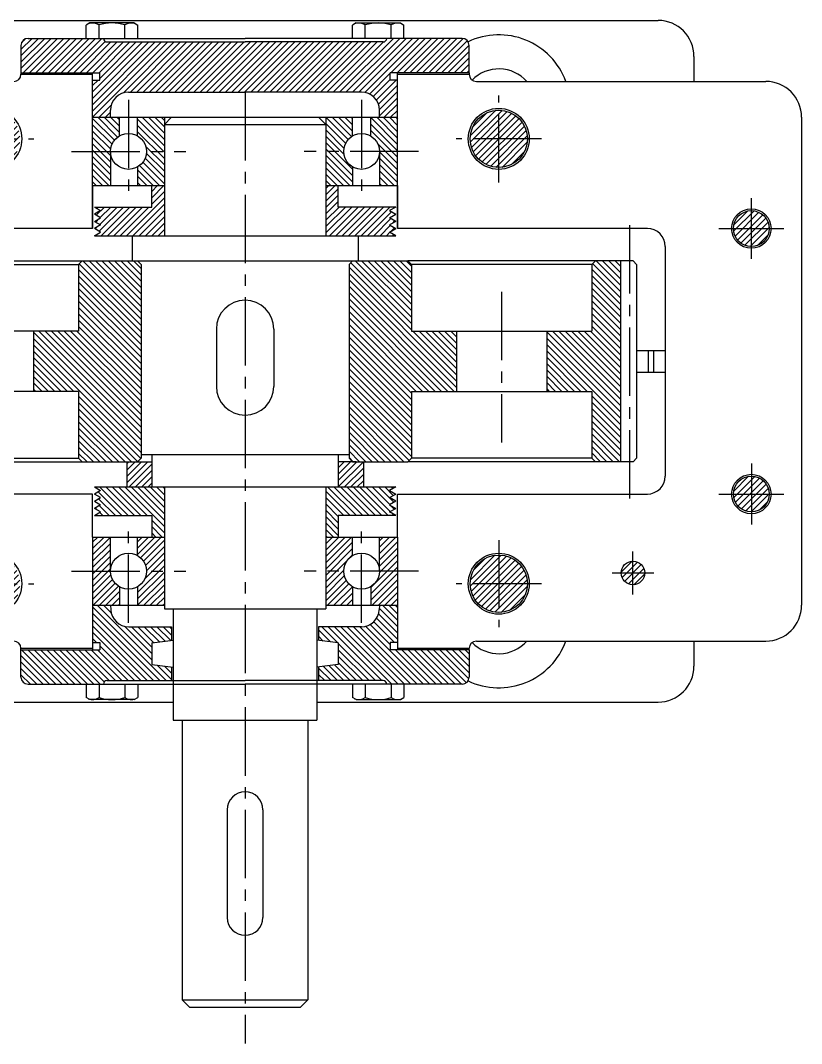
# Model space of a CAD drawing. Header units: inches. Extents: x -601 to 841, y -1711 to 594.
# Drawn here: x -187.9 to 29.9, y -1710.9 to -1425.8 of the extents above; entities that cross this region are included whole.
import ezdxf

# ---------------------------------------------------------------- set-up
doc = ezdxf.new("R2010")
doc.units = ezdxf.units.IN
doc.header["$MEASUREMENT"] = 0
doc.linetypes.add('CENTER2', pattern=[28.575000000000003, 19.05, -3.175, 3.175, -3.175])
for name, color, linetype in [('中心线', 10, 'CENTER2'), ('剖面层', 4, 'Continuous'), ('粗实线', 5, 'Continuous')]:
    doc.layers.add(name, color=color, linetype=linetype)
pattern_1 = [(45, (-412.7315682380431, 395.267392008026), (-0.8838834764831844, 0.8838834764831844), [])]
pattern_2 = [(135, (-412.7315682380431, 395.267392008026), (-0.8838834764831844, -0.8838834764831844), [])]
pattern_3 = [(45, (0, 0), (-0.8838834764831844, 0.8838834764831844), [])]

msp = doc.modelspace()

# ---------------------------------------------------------------- hatches: boundary and pattern name
at = {"layer": '剖面层'}
h = msp.add_hatch(dxfattribs=at)
h.set_pattern_fill('ANSI31', color=256, scale=10)
h.set_pattern_definition(pattern_1)
h.paths.add_polyline_path([(-125.2288284444812, -1431.75654262984), (-163.7288284444812, -1431.75654262984, -0.4142135623731434), (-164.7288284444812, -1430.75654262984), (-177.7288284444812, -1430.75654262984), (-177.7288284444812, -1440.35654262984), (-165.7288284444812, -1440.35654262984), (-165.7288284444812, -1442.35654262984), (-167.7288284444812, -1442.35654262984), (-167.7288284444812, -1452.75654262984), (-162.7288284444812, -1452.75654262984), (-162.7288284444812, -1450.75654262984, -0.4142135623730929), (-157.7288284444812, -1445.75654262984), (-125.2288284444812, -1445.75654262984)])
h.paths.add_polyline_path([(-177.7288284444812, -1430.75654262984), (-185.7288284444812, -1430.75654262984, 0.4142135623730973), (-187.7288284444812, -1432.75654262984), (-187.7288284444812, -1440.35654262984), (-177.7288284444812, -1440.35654262984)])
h.paths.add_polyline_path([(-86.47882844448122, -1431.724788466392, -0.06325422392992074), (-86.72882844448122, -1431.75654262984), (-125.2288284444812, -1431.75654262984), (-125.2288284444812, -1445.75654262984), (-92.72882844448122, -1445.75654262984, -0.4142135623730951), (-87.72882844448122, -1450.75654262984), (-87.72882844448122, -1452.75654262984), (-86.47882844448122, -1452.75654262984)])
h.paths.add_polyline_path([(-72.72882844448122, -1430.75654262984), (-85.72882844448122, -1430.75654262984, -0.3419987131196466), (-86.47882844448122, -1431.724788466392), (-86.47882844448122, -1452.75654262984), (-82.72882844448122, -1452.75654262984), (-82.72882844448122, -1442.35654262984), (-84.72882844448122, -1442.35654262984), (-84.72882844448122, -1440.35654262984), (-72.72882844448122, -1440.35654262984)])
h.paths.add_polyline_path([(-62.72882844448122, -1432.75654262984, 0.4142135623730936), (-64.72882844448122, -1430.75654262984), (-72.72882844448122, -1430.75654262984), (-72.72882844448122, -1440.35654262984), (-62.72882844448122, -1440.35654262984)])
h = msp.add_hatch(dxfattribs=at)
h.set_pattern_fill('ANSI31', color=256, scale=10)
h.set_pattern_definition([(45, (0, 395.267392008026), (-0.8838834764831844, 0.8838834764831844), [])])
h.paths.add_polyline_path([(-324.4788284444812, -1450.75654262984, 0.4142135623730951), (-332.4788284444812, -1458.75654262984), (-324.4788284444812, -1458.75654262984)])
h.paths.add_polyline_path([(-324.4788284444812, -1450.75654262984), (-324.4788284444812, -1458.75654262984), (-316.4788284444812, -1458.75654262984, 0.4142135623730951)])
h.paths.add_polyline_path([(-316.4788284444812, -1458.75654262984), (-324.4788284444812, -1458.75654262984), (-324.4788284444812, -1466.75654262984, 0.4142135623730951)])
h.paths.add_polyline_path([(-324.4788284444812, -1458.75654262984), (-332.4788284444812, -1458.75654262984, 0.4142135623730951), (-324.4788284444812, -1466.75654262984)])
h.paths.add_polyline_path([(-195.9788284444812, -1450.75654262984, 0.4142135623731117), (-203.9788284444812, -1458.75654262984), (-195.9788284444812, -1458.75654262984)])
h.paths.add_polyline_path([(-195.9788284444812, -1450.75654262984), (-195.9788284444813, -1458.75654262984), (-187.9788284444812, -1458.75654262984, 0.4142135623731117)])
h.paths.add_polyline_path([(-187.9788284444812, -1458.75654262984), (-195.9788284444812, -1458.75654262984), (-195.9788284444812, -1466.75654262984, 0.4142135623730784)])
h.paths.add_polyline_path([(-195.9788284444812, -1458.75654262984), (-203.9788284444812, -1458.75654262984, 0.4142135623730784), (-195.9788284444812, -1466.75654262984)])
h.paths.add_polyline_path([(-54.47882844448162, -1450.75654262984, 0.414213562373079), (-62.47882844448122, -1458.75654262984), (-54.47882844448145, -1458.756542629839)])
h.paths.add_polyline_path([(-54.47882844448162, -1450.75654262984), (-54.47882844448151, -1458.75654262984), (-46.47882844448122, -1458.756542629839, 0.4142135623731026)])
h.paths.add_polyline_path([(-46.47882844448122, -1458.756542629839), (-54.47882844448139, -1458.75654262984), (-54.47882844448128, -1466.75654262984, 0.4142135623731054)])
h.paths.add_polyline_path([(-54.47882844448139, -1458.756542629839), (-62.47882844448122, -1458.75654262984, 0.4142135623730929), (-54.47882844448128, -1466.75654262984)])
h.paths.add_polyline_path([(-54.47882844448077, -1574.75654262984, 0.4142135623730769), (-62.47882844448122, -1582.756542629839), (-54.47882844448077, -1582.756542629839)])
h.paths.add_polyline_path([(-54.47882844448077, -1574.75654262984), (-54.47882844448083, -1582.756542629839), (-46.47882844448122, -1582.756542629839, 0.4142135623730377)])
h.paths.add_polyline_path([(-46.47882844448122, -1582.756542629839), (-54.47882844448077, -1582.756542629839), (-54.47882844448077, -1590.75654262984, 0.4142135623731201)])
h.paths.add_polyline_path([(-54.47882844448077, -1582.756542629839), (-62.47882844448122, -1582.756542629839, 0.414213562373145), (-54.47882844448077, -1590.75654262984)])
h.paths.add_polyline_path([(-195.9788284444812, -1574.75654262984), (-195.9788284444812, -1582.756542629839), (-187.9788284444812, -1582.756542629839, 0.4142135623730784)])
h.paths.add_polyline_path([(-195.9788284444812, -1574.75654262984, 0.4142135623730784), (-203.9788284444812, -1582.756542629839), (-195.9788284444812, -1582.756542629839)])
h.paths.add_polyline_path([(-195.9788284444812, -1582.756542629839), (-203.9788284444812, -1582.756542629839, 0.4142135623731117), (-195.9788284444812, -1590.75654262984)])
h.paths.add_polyline_path([(-187.9788284444812, -1582.756542629839), (-195.9788284444812, -1582.756542629839), (-195.9788284444812, -1590.75654262984, 0.4142135623731117)])
h = msp.add_hatch(dxfattribs=at)
h.set_pattern_fill('ANSI31', color=256, scale=10, angle=90)
h.set_pattern_definition(pattern_2)
h.paths.add_polyline_path([(-147.7288284444812, -1462.25654262984), (-152.7288284444812, -1462.25654262984, -0.2665977092372773), (-155.2070126766725, -1466.574000821094), (-155.2070126766725, -1471.75654262984), (-147.7288284444812, -1471.75654262984)])
h.paths.add_polyline_path([(-147.7288284444812, -1452.75654262984), (-155.1851332661718, -1452.75654262984), (-155.1851332661718, -1457.951938717765, -0.2652391877560108), (-152.7288284444812, -1462.25654262984), (-147.7288284444812, -1462.25654262984)])
h.paths.add_polyline_path([(-160.260807750743, -1452.75654262984), (-167.7288284444812, -1452.75654262984), (-167.7288284444812, -1462.25654262984), (-162.7288284444812, -1462.25654262984, -0.2659670313941612), (-160.260807750743, -1457.945037000403)])
h.paths.add_polyline_path([(-162.7288284444812, -1462.25654262984), (-167.7288284444812, -1462.25654262984), (-167.7288284444812, -1471.75654262984), (-162.7288284444812, -1471.75654262984)])
h.paths.add_polyline_path([(-95.2506442122899, -1466.574000821094, -0.2665977092372773), (-97.72882844448122, -1462.25654262984), (-102.7288284444812, -1462.25654262984), (-102.7288284444812, -1471.75654262984), (-95.2506442122899, -1471.75654262984)])
h.paths.add_polyline_path([(-95.27252362279069, -1457.951938717765), (-95.27252362279069, -1452.75654262984), (-102.7288284444812, -1452.75654262984), (-102.7288284444812, -1462.25654262984), (-97.72882844448122, -1462.25654262984, -0.2652391877560108)])
h.paths.add_polyline_path([(-82.72882844448122, -1462.25654262984), (-86.47882844448122, -1462.25654262984), (-86.47882844448122, -1471.75654262984), (-82.72882844448122, -1471.75654262984)])
h.paths.add_polyline_path([(-82.72882844448122, -1452.75654262984), (-86.47882844448122, -1452.75654262984), (-86.47882844448122, -1462.25654262984), (-82.72882844448122, -1462.25654262984)])
h.paths.add_polyline_path([(-86.47882844448122, -1452.75654262984), (-90.19684913821948, -1452.75654262984), (-90.19684913821948, -1457.945037000403, -0.2659670313941612), (-87.72882844448122, -1462.25654262984), (-86.47882844448122, -1462.25654262984)])
h.paths.add_polyline_path([(-86.47882844448122, -1462.25654262984), (-87.72882844448122, -1462.25654262984), (-87.72882844448122, -1471.75654262984), (-86.47882844448122, -1471.75654262984)])
h = msp.add_hatch(dxfattribs=at)
h.set_pattern_fill('ANSI31', color=256, scale=10)
h.set_pattern_definition(pattern_1)
h.paths.add_polyline_path([(-147.7288284444812, -1471.75654262984), (-151.2288284444812, -1471.75654262984), (-151.2288284444812, -1477.756542629839), (-167.2288284444812, -1477.756542629839), (-165.4967776369122, -1478.756542629839), (-167.2288284444817, -1479.756542629839), (-165.4967776369126, -1480.75654262984), (-167.2288284444812, -1481.75654262984), (-165.4967776369122, -1482.75654262984), (-167.2288284444817, -1483.75654262984), (-165.4967776369122, -1484.75654262984), (-167.2288284444812, -1485.75654262984), (-147.7288284444812, -1485.75654262984)])
h.paths.add_polyline_path([(-99.22882844448122, -1477.756542629839), (-99.22882844448122, -1471.75654262984), (-102.7288284444812, -1471.75654262984), (-102.7288284444812, -1485.75654262984), (-83.22882844448122, -1485.75654262984), (-84.96087925205029, -1484.75654262984), (-83.22882844448077, -1483.75654262984), (-84.96087925205029, -1482.75654262984), (-83.22882844448122, -1481.75654262984), (-84.96087925204984, -1480.75654262984), (-83.22882844448077, -1479.75654262984), (-84.96087925205029, -1478.756542629839), (-83.22882844448122, -1477.756542629839)])
h = msp.add_hatch(dxfattribs=at)
h.set_pattern_fill('ANSI31', color=256, scale=10)
h.set_pattern_definition(pattern_3)
h.paths.add_polyline_path([(15.94317155551626, -1478.75654262984, 0.4142135623729047), (10.9431715555188, -1483.756542629839), (15.94317155551653, -1483.756542629839)])
h.paths.add_polyline_path([(15.94317155551626, -1478.75654262984), (15.94317155551653, -1483.756542629839), (20.9431715555188, -1483.756542629838, 0.4142135623731656)])
h.paths.add_polyline_path([(20.9431715555188, -1483.756542629838), (15.94317155551653, -1483.756542629839), (15.9431715555168, -1488.75654262984, 0.4142135623732924)])
h.paths.add_polyline_path([(15.94317155551653, -1483.756542629839), (10.9431715555188, -1483.756542629839, 0.4142135623730176), (15.9431715555168, -1488.75654262984)])
h.paths.add_polyline_path([(20.94317155551653, -1557.756542629841), (15.94317155551653, -1557.756542629841), (15.94317155551626, -1562.756542629841, 0.4142135623730859)])
h.paths.add_polyline_path([(15.9431715555168, -1552.756542629841), (15.94317155551653, -1557.756542629841), (20.94317155551653, -1557.756542629841, 0.414213562373106)])
h.paths.add_polyline_path([(15.9431715555168, -1552.756542629841, 0.4142135623730991), (10.94317155551653, -1557.75654262984), (15.94317155551653, -1557.756542629841)])
h.paths.add_polyline_path([(15.94317155551653, -1557.756542629841), (10.94317155551653, -1557.75654262984, 0.4142135623730926), (15.94317155551626, -1562.756542629841)])
h = msp.add_hatch(dxfattribs=at)
h.set_pattern_fill('ANSI31', color=256, scale=10, angle=90)
h.set_pattern_definition(pattern_2)
h.paths.add_polyline_path([(-154.2288284444812, -1493.75654262984), (-155.2288284444812, -1492.75654262984), (-156.7288284444812, -1492.75654262984), (-170.6288284444813, -1492.75654262984), (-171.6288284444813, -1493.75654262984), (-171.6288284444813, -1512.35654262984), (-184.1979534444813, -1512.356542629839), (-184.1979534444813, -1529.156542629839), (-171.6288284444813, -1529.15654262984), (-171.6288284444813, -1547.75654262984), (-170.6288284444813, -1548.75654262984), (-155.2288284444812, -1548.75654262984), (-154.2288284444812, -1547.75654262984)])
h.paths.add_polyline_path([(-221.9053284444803, -1512.356542629839), (-221.9053284444794, -1493.756542629841), (-222.9053284444794, -1492.756542629841), (-229.9053284444813, -1492.75654262984), (-229.9053284444813, -1548.75654262984), (-222.9053284444817, -1548.75654262984), (-221.9053284444817, -1547.75654262984), (-221.9053284444808, -1529.156542629838), (-209.3362034444813, -1529.156542629838), (-209.3362034444813, -1512.356542629839)])
h.paths.add_polyline_path([(-96.22882844448122, -1547.75654262984), (-95.22882844448031, -1548.756542629841), (-94.22882844448122, -1548.756542629841), (-79.82882844448113, -1548.75654262984), (-78.82882844448113, -1547.75654262984), (-78.82882844448113, -1529.15654262984), (-66.25970344448115, -1529.156542629839), (-66.25970344448115, -1512.35654262984), (-78.82882844448113, -1512.35654262984), (-78.82882844448113, -1493.75654262984), (-79.82882844448113, -1492.75654262984), (-95.22882844448122, -1492.75654262984), (-96.22882844448122, -1493.75654262984)])
h.paths.add_polyline_path([(-28.55232844448165, -1529.156542629838), (-28.55232844448074, -1547.75654262984), (-27.55232844448074, -1548.75654262984), (-20.55232844448074, -1548.75654262984), (-20.55232844448301, -1492.75654262984), (-27.55232844448301, -1492.75654262984), (-28.55232844448301, -1493.75654262984), (-28.5523284444821, -1512.356542629839), (-41.12145344448118, -1512.356542629839), (-41.12145344448118, -1529.156542629838)])
h = msp.add_hatch(dxfattribs=at)
h.set_pattern_fill('ANSI31', color=256, scale=10)
h.set_pattern_definition(pattern_1)
h.paths.add_polyline_path([(-151.2288284444812, -1548.75654262984), (-156.2288284444812, -1548.75654262984), (-158.2288284444812, -1548.75654262984), (-158.2288284444812, -1555.75654262984), (-151.2288284444812, -1555.75654262984)])
h.paths.add_polyline_path([(-92.22882844448122, -1548.75654262984), (-95.22882844448122, -1548.75654262984), (-99.22882844448122, -1548.756542629841), (-99.22882844448122, -1555.75654262984), (-92.22882844448122, -1555.75654262984)])
h = msp.add_hatch(dxfattribs=at)
h.set_pattern_fill('ANSI31', color=256, scale=10, angle=90)
h.set_pattern_definition(pattern_2)
h.paths.add_polyline_path([(-84.96087925204984, -1560.75654262984), (-83.22882844448122, -1559.75654262984), (-84.96087925205029, -1558.75654262984), (-83.22882844448077, -1557.75654262984), (-84.96087925205029, -1556.75654262984), (-83.22882844448122, -1555.75654262984), (-102.7288284444812, -1555.75654262984), (-102.7288284444812, -1569.75654262984), (-99.22882844448122, -1569.75654262984), (-99.22882844448122, -1563.75654262984), (-83.22882844448122, -1563.75654262984), (-84.96087925205029, -1562.75654262984), (-83.22882844448077, -1561.75654262984)])
h.paths.add_polyline_path([(-147.7288284444812, -1555.75654262984), (-167.2288284444812, -1555.75654262984), (-165.4967776369122, -1556.75654262984), (-167.2288284444817, -1557.75654262984), (-165.4967776369122, -1558.75654262984), (-167.2288284444812, -1559.75654262984), (-165.4967776369126, -1560.75654262984), (-167.2288284444817, -1561.75654262984), (-165.4967776369122, -1562.75654262984), (-167.2288284444812, -1563.75654262984), (-151.2288284444812, -1563.75654262984), (-151.2288284444812, -1569.75654262984), (-147.7288284444812, -1569.75654262984)])
h = msp.add_hatch(dxfattribs=at)
h.set_pattern_fill('ANSI31', color=256, scale=10)
h.set_pattern_definition(pattern_1)
h.paths.add_polyline_path([(-147.7288284444812, -1569.75654262984), (-155.2070126766725, -1569.75654262984), (-155.2070126766725, -1574.939084438585, -0.2665977092372773), (-152.7288284444812, -1579.25654262984), (-147.7288284444812, -1579.25654262984)])
h.paths.add_polyline_path([(-147.7288284444812, -1579.25654262984), (-152.7288284444812, -1579.25654262984, -0.2652391877560108), (-155.1851332661718, -1583.561146541914), (-155.1851332661718, -1588.75654262984), (-147.7288284444812, -1588.75654262984)])
h.paths.add_polyline_path([(-160.260807750743, -1583.568048259276, -0.2659670313941612), (-162.7288284444812, -1579.25654262984), (-167.7288284444812, -1579.25654262984), (-167.7288284444812, -1588.75654262984), (-160.260807750743, -1588.75654262984)])
h.paths.add_polyline_path([(-162.7288284444812, -1569.75654262984), (-167.7288284444812, -1569.75654262984), (-167.7288284444812, -1579.25654262984), (-162.7288284444812, -1579.25654262984)])
h.paths.add_polyline_path([(-95.2506442122899, -1569.75654262984), (-102.7288284444812, -1569.75654262984), (-102.7288284444812, -1579.25654262984), (-97.72882844448122, -1579.25654262984, -0.2665977092372773), (-95.2506442122899, -1574.939084438585)])
h.paths.add_polyline_path([(-95.27252362279069, -1583.561146541914, -0.2652391877560144), (-97.72882844448122, -1579.25654262984), (-102.7288284444812, -1579.25654262984), (-102.7288284444812, -1588.75654262984), (-95.27252362279069, -1588.75654262984)])
h.paths.add_polyline_path([(-82.72882844448122, -1579.25654262984), (-87.72882844448122, -1579.25654262984, -0.2659670313941612), (-90.19684913821948, -1583.568048259276), (-90.19684913821948, -1588.75654262984), (-82.72882844448122, -1588.75654262984)])
h.paths.add_polyline_path([(-82.72882844448122, -1569.75654262984), (-87.72882844448122, -1569.75654262984), (-87.72882844448122, -1579.25654262984), (-82.72882844448122, -1579.25654262984)])
h = msp.add_hatch(dxfattribs=at)
h.set_pattern_fill('ANSI31', color=256, scale=10)
h.set_pattern_definition(pattern_3)
h.paths.add_polyline_path([(-17.0568284444812, -1576.472542629883, 0.4142135623730951), (-20.34082844443779, -1579.75654262984), (-17.0568284444812, -1579.75654262984)])
h.paths.add_polyline_path([(-17.0568284444812, -1579.75654262984), (-20.34082844443779, -1579.75654262984, 0.4142135623730951), (-17.0568284444812, -1583.040542629796)])
h.paths.add_polyline_path([(-13.77282844452461, -1579.75654262984), (-17.0568284444812, -1579.75654262984), (-17.0568284444812, -1583.040542629796, 0.4142135623730951)])
h.paths.add_polyline_path([(-17.0568284444812, -1576.472542629883), (-17.0568284444812, -1579.75654262984), (-13.77282844452461, -1579.75654262984, 0.4142135623730951)])
h = msp.add_hatch(dxfattribs=at)
h.set_pattern_fill('ANSI31', color=256, scale=10, angle=90)
h.set_pattern_definition(pattern_2)
h.paths.add_polyline_path([(-151.2288284444812, -1599.25654262984), (-145.7288284444812, -1598.581227544874), (-145.7288284444812, -1594.75654262984), (-157.6725823451152, -1594.75654262984, -0.3996556432742141), (-162.6663440393568, -1590.006230717513), (-162.7288284444812, -1588.75654262984), (-167.7288284444812, -1588.75654262984), (-167.7288284444812, -1599.15654262984), (-165.7288284444812, -1599.15654262984), (-165.7288284444812, -1601.15654262984), (-177.7288284444812, -1601.15654262984), (-177.7288284444812, -1610.75654262984), (-164.7288284444812, -1610.75654262984, -0.4142135623730953), (-163.7288284444812, -1609.75654262984), (-145.7288284444812, -1609.75654262984), (-145.7288284444812, -1605.931857714806), (-151.2288284444812, -1605.25654262984)])
h.paths.add_polyline_path([(-84.72882844448122, -1599.15654262984), (-82.72882844448122, -1599.15654262984), (-82.72882844448122, -1588.75654262984), (-87.72882844448122, -1588.75654262984), (-87.79131284960567, -1590.006230717513, -0.399655643274221), (-92.78507454384726, -1594.75654262984), (-104.7288284444812, -1594.75654262984), (-104.7288284444812, -1598.581227544874), (-99.22882844448122, -1599.25654262984), (-99.22882844448122, -1605.25654262984), (-104.7288284444812, -1605.931857714806), (-104.7288284444812, -1609.75654262984), (-86.72882844448122, -1609.75654262984, -0.4142135623730951), (-85.72882844448122, -1610.75654262984), (-72.72882844448122, -1610.75654262984), (-72.72882844448122, -1601.15654262984), (-84.72882844448122, -1601.15654262984)])
h.paths.add_polyline_path([(-177.7288284444812, -1601.15654262984), (-187.7288284444812, -1601.15654262984), (-187.7288284444812, -1608.75654262984, 0.4142135623730995), (-185.7288284444812, -1610.75654262984), (-177.7288284444812, -1610.75654262984)])
h.paths.add_polyline_path([(-62.72882844448122, -1601.15654262984), (-72.72882844448122, -1601.15654262984), (-72.72882844448122, -1610.75654262984), (-64.72882844448122, -1610.75654262984, 0.4142135623730951), (-62.72882844448122, -1608.75654262984)])

# ---------------------------------------------------------------- linework, layer by layer
at = {"layer": '中心线'}
for p, q in [((-125.2288284444812, -1445.75654262984), (-125.2288284444812, -1710.918067335963)), ((-157.7288284444812, -1447.877512227281), (-157.7288284444812, -1475.494330363743)), ((-92.72882844448122, -1447.877512227281), (-92.72882844448122, -1475.494330363743)), ((-54.47882844448122, -1470.876202797087), (-54.47882844448168, -1446.636882462592)), ((-207.8582974468018, -1458.75654262984), (-184.0993594421607, -1458.75654262984)), ((-42.59935944216113, -1458.756542629839), (-66.35829744680223, -1458.75654262984)), ((-173.5985121656922, -1462.25654262984), (-141.7352329165651, -1462.25654262984)), ((-76.85914472327022, -1462.25654262984), (-108.7224239723973, -1462.25654262984)), ((15.94317155551698, -1492.226218730387), (15.94317155551607, -1475.28686652929)), ((-18.0568284444812, -1482.78676056872), (-18.0568284444812, -1559.989060185569)), ((6.88948105750751, -1483.756542629839), (24.99686205352555, -1483.756542629838)), ((-53.69057844448116, -1501.363138098402), (-53.69057844448116, -1543.432448841836)), ((15.94317155551698, -1549.286866529292), (15.94317155551607, -1566.226218730389)), ((6.88948105750751, -1557.75654262984), (24.99686205352555, -1557.756542629841)), ((-157.7288284444812, -1593.635573032398), (-157.7288284444812, -1566.018754895936)), ((-92.72882844448122, -1593.635573032398), (-92.72882844448122, -1566.018754895936)), ((-54.47882844448077, -1570.636882462591), (-54.47882844448077, -1594.876202797086)), ((-17.0568284444812, -1585.785009153705), (-17.0568284444812, -1573.728076105975)), ((-173.5985121656922, -1579.25654262984), (-141.7352329165651, -1579.25654262984)), ((-76.85914472327022, -1579.25654262984), (-108.7224239723973, -1579.25654262984)), ((-22.88977934362583, -1579.75654262984), (-11.22387754533656, -1579.75654262984)), ((-207.8582974468018, -1582.756542629839), (-184.0993594421607, -1582.756542629839)), ((-42.59935944216022, -1582.756542629839), (-66.35829744680132, -1582.756542629839))]:
    msp.add_line(p, q, dxfattribs=at)
at = {"layer": '粗实线'}
for p, q in [((-245.2288284444812, -1425.75654262984), (-10.0568284444812, -1425.75654262984)), ((-168.5362066629968, -1426.45654262984), (-169.5419344567235, -1427.03719984228)), ((-169.5419344567235, -1430.756542629839), (-169.5419344567235, -1427.03719984228)), ((-156.167662250552, -1426.45654262984), (-168.5362066629968, -1426.45654262984)), ((-165.9469344567751, -1430.75654262984), (-165.9469344567747, -1427.007700985376)), ((-158.7569344567746, -1430.75654262984), (-158.7569344567751, -1427.007700985376)), ((-156.1676622505529, -1426.45654262984), (-155.1619344568262, -1427.03719984228)), ((-155.1619344568262, -1430.75654262984), (-155.1619344568262, -1427.03719984228)), ((-94.28999463840955, -1426.45654262984), (-95.29572243213624, -1427.03719984228)), ((-95.29572243213624, -1430.75654262984), (-95.29572243213624, -1427.03719984228)), ((-94.28999463841046, -1426.45654262984), (-81.9214502259656, -1426.45654262984)), ((-91.70072243218783, -1430.75654262984), (-91.70072243218738, -1427.007700985376)), ((-84.51072243218732, -1430.75654262984), (-84.51072243218778, -1427.007700985376)), ((-81.9214502259656, -1426.45654262984), (-80.91572243223891, -1427.03719984228)), ((-80.91572243223891, -1430.756542629839), (-80.91572243223891, -1427.03719984228)), ((-185.7288284444812, -1430.75654262984), (-125.2288284444812, -1430.75654262984)), ((-64.72882844448122, -1430.75654262984), (-125.2288284444812, -1430.75654262984)), ((-187.7288284444812, -1432.75654262984), (-187.7288284444812, -1440.35654262984)), ((-163.7288284444812, -1431.75654262984), (-125.2288284444812, -1431.75654262984)), ((-86.72882844448122, -1431.75654262984), (-125.2288284444812, -1431.75654262984)), ((-62.72882844448122, -1440.35654262984), (-62.72882844448122, -1432.75654262984)), ((-0.05682844448119795, -1435.75654262984), (-0.05682844448119795, -1442.75654262984)), ((-187.7288284444812, -1440.35654262984), (-165.7288284444812, -1440.35654262984)), ((-187.7288284444812, -1440.35654262984), (-187.7288284444812, -1440.75654262984)), ((-187.7288284444812, -1440.75654262984), (-167.7288284444812, -1440.75654262984)), ((-167.7288284444812, -1440.75654262984), (-167.7288284444812, -1440.35654262984)), ((-167.7288284444812, -1483.75654262984), (-167.7288284444812, -1440.75654262984)), ((-167.7288284444812, -1442.35654262984), (-165.7288284444812, -1442.35654262984)), ((-165.7288284444812, -1442.35654262984), (-165.7288284444812, -1440.35654262984)), ((-62.72882844448122, -1440.35654262984), (-84.72882844448122, -1440.35654262984)), ((-84.72882844448122, -1442.35654262984), (-84.72882844448122, -1440.35654262984)), ((-82.72882844448122, -1442.35654262984), (-84.72882844448122, -1442.35654262984)), ((-82.72882844448122, -1440.75654262984), (-82.72882844448122, -1440.35654262984)), ((-82.72882844448122, -1440.75654262984), (-62.72882844448122, -1440.75654262984)), ((-82.72882844448122, -1483.75654262984), (-82.72882844448122, -1440.75654262984)), ((-62.72882844448122, -1440.35654262984), (-62.72882844448122, -1440.75654262984)), ((-60.72882844448122, -1442.75654262984), (19.94317155551835, -1442.75654262984)), ((-157.7288284444812, -1445.75654262984), (-125.2288284444812, -1445.75654262984)), ((-92.72882844448122, -1445.75654262984), (-125.2288284444812, -1445.75654262984)), ((-162.7288284444812, -1452.75654262984), (-162.7288284444812, -1450.75654262984)), ((-87.72882844448122, -1452.75654262984), (-87.72882844448122, -1450.75654262984)), ((-167.7288284444812, -1471.75654262984), (-167.7288284444812, -1452.75654262984)), ((-167.7288284444812, -1452.75654262984), (-147.7288284444812, -1452.75654262984)), ((-160.260807750743, -1457.945769623232), (-160.260807750743, -1452.75654262984)), ((-155.1851332661718, -1457.901188187958), (-155.1851332661718, -1452.75654262984)), ((-147.7288284444812, -1452.75654262984), (-147.7288284444812, -1485.75654262984)), ((-147.7288284444812, -1452.75654262984), (-102.7288284444812, -1452.75654262984)), ((-147.7288284444812, -1454.75654262984), (-145.7288284444812, -1452.75654262984)), ((-102.7288284444812, -1454.75654262984), (-104.7288284444812, -1452.75654262984)), ((-102.7288284444812, -1452.75654262984), (-102.7288284444812, -1485.75654262984)), ((-102.7288284444812, -1452.75654262984), (-82.72882844448122, -1452.75654262984)), ((-95.27252362279069, -1457.901188187958), (-95.27252362279069, -1452.75654262984)), ((-90.19684913821948, -1457.945769623232), (-90.19684913821948, -1452.75654262984)), ((-82.72882844448122, -1471.75654262984), (-82.72882844448122, -1452.75654262984)), ((29.94317155551835, -1452.75654262984), (29.9431715555188, -1588.756542629839)), ((-147.7288284444812, -1454.75654262984), (-102.7288284444812, -1454.75654262984)), ((-162.7288284444812, -1462.25654262984), (-162.7288284444812, -1471.75654262984)), ((-87.72882844448122, -1462.25654262984), (-87.72882844448122, -1471.75654262984)), ((-155.2070126766725, -1466.574000821094), (-155.2070126766725, -1471.75654262984)), ((-95.2506442122899, -1466.574000821094), (-95.2506442122899, -1471.75654262984)), ((-167.7288284444812, -1471.75654262984), (-147.7288284444812, -1471.75654262984)), ((-167.7288284444812, -1471.75654262984), (-167.7288284444812, -1483.75654262984)), ((-151.2288284444812, -1477.75654262984), (-151.2288284444812, -1471.75654262984)), ((-102.7288284444812, -1471.75654262984), (-82.72882844448122, -1471.75654262984)), ((-99.22882844448122, -1477.75654262984), (-99.22882844448122, -1471.75654262984)), ((-82.72882844448122, -1471.75654262984), (-82.72882844448122, -1483.75654262984)), ((-167.2288284444812, -1477.756542629839), (-165.4967776369122, -1478.756542629839)), ((-167.2288284444812, -1477.756542629839), (-151.2288284444812, -1477.756542629839)), ((-165.4967776369122, -1478.756542629839), (-167.2288284444812, -1479.756542629839)), ((-165.4967776369122, -1480.75654262984), (-167.2288284444812, -1479.75654262984)), ((-83.22882844448122, -1477.756542629839), (-99.22882844448122, -1477.756542629839)), ((-83.22882844448122, -1477.756542629839), (-84.96087925205029, -1478.756542629839)), ((-84.96087925205029, -1478.756542629839), (-83.22882844448122, -1479.756542629839)), ((-84.96087925205029, -1480.75654262984), (-83.22882844448122, -1479.75654262984)), ((-167.2288284444812, -1481.75654262984), (-165.4967776369122, -1480.756542629839)), ((-167.2288284444812, -1481.75654262984), (-165.4967776369122, -1482.75654262984)), ((-165.4967776369122, -1482.75654262984), (-167.2288284444812, -1483.756542629839)), ((-83.22882844448122, -1481.75654262984), (-84.96087925205029, -1480.756542629839)), ((-83.22882844448122, -1481.75654262984), (-84.96087925205029, -1482.75654262984)), ((-84.96087925205029, -1482.75654262984), (-83.22882844448122, -1483.756542629839)), ((-167.7288284444812, -1483.75654262984), (-224.2288284444812, -1483.75654262984)), ((-165.4967776369122, -1484.75654262984), (-167.2288284444812, -1483.75654262984)), ((-167.2288284444812, -1485.75654262984), (-165.4967776369122, -1484.75654262984)), ((-84.96087925205029, -1484.75654262984), (-83.22882844448122, -1483.75654262984)), ((-83.22882844448122, -1485.75654262984), (-84.96087925205029, -1484.75654262984)), ((-13.0568284444812, -1483.75654262984), (-82.72882844448122, -1483.75654262984)), ((-167.2288284444812, -1485.75654262984), (-147.7288284444812, -1485.75654262984)), ((-156.7288284444812, -1485.75654262984), (-156.7288284444812, -1492.75654262984)), ((-147.7288284444812, -1485.75654262984), (-102.7288284444812, -1485.75654262984)), ((-102.7288284444812, -1485.75654262984), (-83.22882844448122, -1485.75654262984)), ((-93.72882844448122, -1485.75654262984), (-93.72882844448122, -1492.75654262984)), ((-8.056828444481198, -1488.75654262984), (-8.056828444481198, -1552.75654262984)), ((-222.9053284444817, -1492.756542629839), (-170.6288284444813, -1492.756542629839)), ((-221.9053284444817, -1493.756542629839), (-171.6288284444813, -1493.756542629839)), ((-171.6288284444813, -1493.75654262984), (-170.6288284444813, -1492.75654262984)), ((-171.6288284444813, -1493.75654262984), (-171.6288284444813, -1512.35654262984)), ((-170.6288284444813, -1492.75654262984), (-155.2288284444812, -1492.75654262984)), ((-156.7288284444812, -1492.75654262984), (-93.72882844448122, -1492.75654262984)), ((-154.2288284444812, -1493.75654262984), (-155.2288284444812, -1492.75654262984)), ((-154.2288284444812, -1493.75654262984), (-154.2288284444812, -1547.75654262984)), ((-96.22882844448122, -1493.75654262984), (-95.22882844448122, -1492.75654262984)), ((-96.22882844448122, -1493.75654262984), (-96.22882844448122, -1547.75654262984)), ((-95.22882844448122, -1492.75654262984), (-79.82882844448113, -1492.75654262984)), ((-79.82882844448113, -1492.75654262984), (-78.82882844448113, -1493.75654262984)), ((-27.55232844448074, -1492.756542629843), (-79.82882844448068, -1492.756542629841)), ((-78.82882844448113, -1493.75654262984), (-78.82882844448113, -1512.35654262984)), ((-28.55232844448074, -1493.756542629843), (-78.82882844448113, -1493.756542629841)), ((-28.55232844448301, -1493.75654262984), (-27.55232844448301, -1492.75654262984)), ((-28.55232844448301, -1493.75654262984), (-28.5523284444821, -1512.356542629839)), ((-17.05232844448165, -1492.75654262984), (-27.55232844448301, -1492.75654262984)), ((-20.55232844448301, -1492.756542629836), (-20.55232844448074, -1548.756542629836)), ((-16.05232844448119, -1493.75654262984), (-17.05232844448119, -1492.75654262984)), ((-16.05232844448119, -1493.75654262984), (-16.05232844448119, -1547.75654262984)), ((-171.6288284444813, -1512.35654262984), (-221.9053284444803, -1512.356542629839)), ((-184.1979534444813, -1512.35654262984), (-184.1979534444813, -1529.15654262984)), ((-133.2288284444812, -1511.75654262984), (-133.2288284444812, -1527.75654262984)), ((-117.2288284444812, -1511.75654262984), (-117.2288284444812, -1527.75654262984)), ((-78.82882844448113, -1512.35654262984), (-28.5523284444821, -1512.356542629839)), ((-66.25970344448115, -1512.35654262984), (-66.25970344448115, -1529.15654262984)), ((-41.12145344448118, -1512.35654262984), (-41.12145344448118, -1529.15654262984)), ((-16.05232844448119, -1517.75654262984), (-8.056828444481198, -1517.75654262984)), ((-12.78475050583779, -1517.75654262984), (-12.78475050583779, -1523.75654262984)), ((-11.37053694346514, -1517.75654262984), (-11.37053694346514, -1523.75654262984)), ((-16.05232844448119, -1523.75654262984), (-8.056828444481198, -1523.75654262984)), ((-171.6288284444813, -1529.15654262984), (-221.9053284444808, -1529.156542629838)), ((-171.6288284444813, -1529.15654262984), (-171.6288284444813, -1547.75654262984)), ((-78.82882844448113, -1529.15654262984), (-28.55232844448165, -1529.156542629838)), ((-78.82882844448113, -1529.15654262984), (-78.82882844448113, -1547.75654262984)), ((-28.55232844448165, -1529.156542629838), (-28.55232844448074, -1547.75654262984)), ((-221.9053284444817, -1547.75654262984), (-171.6288284444813, -1547.75654262984)), ((-170.6288284444813, -1548.75654262984), (-171.6288284444813, -1547.75654262984)), ((-154.2288284444812, -1547.75654262984), (-155.2288284444812, -1548.75654262984)), ((-154.2288284444812, -1546.756542629839), (-96.22882844448122, -1546.756542629839)), ((-151.2288284444812, -1546.75654262984), (-151.2288284444812, -1555.75654262984)), ((-99.22882844448122, -1546.756542629839), (-99.22882844448122, -1555.75654262984)), ((-95.22882844448122, -1548.75654262984), (-96.22882844448122, -1547.75654262984)), ((-78.82882844448113, -1547.75654262984), (-79.82882844448113, -1548.75654262984)), ((-28.55232844448074, -1547.756542629836), (-78.82882844448113, -1547.756542629838)), ((-27.55232844448074, -1548.75654262984), (-28.55232844448074, -1547.75654262984)), ((-16.05232844448119, -1547.75654262984), (-17.05232844448119, -1548.75654262984)), ((-222.9053284444817, -1548.75654262984), (-170.6288284444813, -1548.75654262984)), ((-170.6288284444813, -1548.75654262984), (-155.2288284444812, -1548.75654262984)), ((-158.2288284444812, -1548.75654262984), (-158.2288284444812, -1555.75654262984)), ((-156.2288284444812, -1548.75654262984), (-151.2288284444812, -1548.75654262984)), ((-94.22882844448122, -1548.756542629841), (-99.22882844448122, -1548.756542629841)), ((-95.22882844448122, -1548.75654262984), (-79.82882844448113, -1548.75654262984)), ((-92.22882844448122, -1548.756542629841), (-92.22882844448122, -1555.756542629841)), ((-27.55232844448074, -1548.756542629836), (-79.82882844448068, -1548.756542629838)), ((-17.05232844448119, -1548.75654262984), (-27.55232844448074, -1548.75654262984)), ((-167.2288284444812, -1555.75654262984), (-147.7288284444812, -1555.75654262984)), ((-167.2288284444812, -1555.75654262984), (-165.4967776369122, -1556.75654262984)), ((-165.4967776369122, -1556.75654262984), (-167.2288284444812, -1557.75654262984)), ((-147.7288284444812, -1555.75654262984), (-147.7288284444812, -1589.75654262984)), ((-147.7288284444812, -1555.75654262984), (-102.7288284444812, -1555.75654262984)), ((-102.7288284444812, -1555.75654262984), (-102.7288284444812, -1589.756542629839)), ((-102.7288284444812, -1555.75654262984), (-83.22882844448122, -1555.75654262984)), ((-83.22882844448122, -1555.75654262984), (-84.96087925205029, -1556.75654262984)), ((-84.96087925205029, -1556.75654262984), (-83.22882844448122, -1557.75654262984)), ((-167.7288284444812, -1557.75654262984), (-224.2288284444812, -1557.75654262984)), ((-167.7288284444812, -1569.75654262984), (-167.7288284444812, -1557.75654262984)), ((-165.4967776369122, -1558.75654262984), (-167.2288284444812, -1557.75654262984)), ((-167.2288284444812, -1559.75654262984), (-165.4967776369122, -1558.75654262984)), ((-167.2288284444812, -1559.75654262984), (-165.4967776369122, -1560.75654262984)), ((-84.96087925205029, -1558.75654262984), (-83.22882844448122, -1557.75654262984)), ((-83.22882844448122, -1559.75654262984), (-84.96087925205029, -1558.75654262984)), ((-83.22882844448122, -1559.75654262984), (-84.96087925205029, -1560.75654262984)), ((-82.72882844448122, -1557.75654262984), (-13.0568284444812, -1557.75654262984)), ((-82.72882844448122, -1569.75654262984), (-82.72882844448122, -1557.75654262984)), ((-165.4967776369122, -1560.75654262984), (-167.2288284444812, -1561.75654262984)), ((-165.4967776369122, -1562.75654262984), (-167.2288284444812, -1561.75654262984)), ((-84.96087925205029, -1560.75654262984), (-83.22882844448122, -1561.75654262984)), ((-84.96087925205029, -1562.75654262984), (-83.22882844448122, -1561.75654262984)), ((-167.2288284444812, -1563.75654262984), (-165.4967776369122, -1562.75654262984)), ((-167.2288284444812, -1563.75654262984), (-151.2288284444812, -1563.75654262984)), ((-151.2288284444812, -1563.75654262984), (-151.2288284444812, -1569.75654262984)), ((-99.22882844448122, -1563.75654262984), (-99.22882844448122, -1569.75654262984)), ((-83.22882844448122, -1563.75654262984), (-99.22882844448122, -1563.75654262984)), ((-83.22882844448122, -1563.75654262984), (-84.96087925205029, -1562.75654262984)), ((-167.7288284444812, -1569.75654262984), (-147.7288284444812, -1569.75654262984)), ((-167.7288284444812, -1569.75654262984), (-167.7288284444812, -1588.75654262984)), ((-162.7288284444812, -1579.25654262984), (-162.7288284444812, -1569.75654262984)), ((-155.2070126766725, -1574.939084438585), (-155.2070126766725, -1569.75654262984)), ((-102.7288284444812, -1569.75654262984), (-82.72882844448122, -1569.75654262984)), ((-95.2506442122899, -1574.939084438585), (-95.2506442122899, -1569.75654262984)), ((-87.72882844448122, -1579.25654262984), (-87.72882844448122, -1569.75654262984)), ((-82.72882844448122, -1569.75654262984), (-82.72882844448122, -1588.75654262984)), ((-160.260807750743, -1583.567315636448), (-160.260807750743, -1588.75654262984)), ((-155.1851332661718, -1583.561146541914), (-155.1851332661718, -1588.75654262984)), ((-95.27252362279069, -1583.561146541914), (-95.27252362279069, -1588.75654262984)), ((-90.19684913821948, -1583.567315636448), (-90.19684913821948, -1588.75654262984)), ((-167.7288284444812, -1588.75654262984), (-147.7288284444812, -1588.75654262984)), ((-167.7288284444812, -1588.75654262984), (-167.7288284444812, -1600.75654262984)), ((-162.7288284444812, -1588.75654262984), (-162.6663440393568, -1590.006230717513)), ((-147.7288284444812, -1589.75654262984), (-102.7288284444812, -1589.75654262984)), ((-145.2288284444812, -1589.75654262984), (-145.2288284444812, -1620.75654262984)), ((-105.2288284444812, -1589.756542629839), (-105.2288284444812, -1620.75654262984)), ((-102.7288284444812, -1588.75654262984), (-82.72882844448122, -1588.75654262984)), ((-87.72882844448122, -1588.75654262984), (-87.79131284960567, -1590.006230717513)), ((-82.72882844448122, -1588.75654262984), (-82.72882844448122, -1600.75654262984)), ((-157.6725823451152, -1594.75654262984), (-145.7288284444812, -1594.75654262984)), ((-145.7288284444812, -1594.75654262984), (-145.7288284444812, -1598.581227544874)), ((-104.7288284444812, -1594.75654262984), (-104.7288284444812, -1598.581227544874)), ((-92.78507454384726, -1594.75654262984), (-104.7288284444812, -1594.75654262984)), ((-167.7288284444812, -1599.15654262984), (-165.7288284444812, -1599.15654262984)), ((-165.7288284444812, -1599.15654262984), (-165.7288284444812, -1601.15654262984)), ((-151.2288284444812, -1599.25654262984), (-145.2288284444812, -1598.519835264422)), ((-151.2288284444812, -1599.25654262984), (-151.2288284444812, -1605.25654262984)), ((-99.22882844448122, -1599.25654262984), (-105.2288284444812, -1598.519835264422)), ((-99.22882844448122, -1599.25654262984), (-99.22882844448122, -1605.25654262984)), ((-84.72882844448122, -1599.15654262984), (-84.72882844448122, -1601.15654262984)), ((-82.72882844448122, -1599.15654262984), (-84.72882844448122, -1599.15654262984)), ((-60.72882844448077, -1598.75654262984), (19.9431715555188, -1598.756542629839)), ((-0.05682844448119796, -1598.756542629839), (-0.05682844448119796, -1605.75654262984)), ((-187.7288284444812, -1600.75654262984), (-167.7288284444812, -1600.75654262984)), ((-187.7288284444812, -1601.15654262984), (-187.7288284444812, -1600.75654262984)), ((-187.7288284444812, -1601.15654262984), (-165.7288284444812, -1601.15654262984)), ((-187.7288284444812, -1608.75654262984), (-187.7288284444812, -1601.15654262984)), ((-167.7288284444812, -1600.75654262984), (-167.7288284444812, -1601.15654262984)), ((-62.72882844448122, -1601.15654262984), (-84.72882844448122, -1601.15654262984)), ((-82.72882844448122, -1600.75654262984), (-62.72882844448122, -1600.75654262984)), ((-82.72882844448122, -1600.75654262984), (-82.72882844448122, -1601.15654262984)), ((-62.72882844448122, -1601.15654262984), (-62.72882844448122, -1600.75654262984)), ((-62.72882844448122, -1601.15654262984), (-62.72882844448122, -1608.75654262984)), ((-151.2288284444812, -1605.25654262984), (-145.2288284444812, -1605.993249995257)), ((-99.22882844448122, -1605.25654262984), (-105.2288284444812, -1605.993249995257)), ((-145.7288284444812, -1605.931857714806), (-145.7288284444812, -1609.75654262984)), ((-104.7288284444812, -1605.931857714806), (-104.7288284444812, -1609.75654262984)), ((-185.7288284444812, -1610.75654262984), (-125.2288284444812, -1610.75654262984)), ((-169.5419344567235, -1610.75654262984), (-169.5419344567235, -1614.4758854174)), ((-165.9469344567751, -1610.75654262984), (-165.9469344567747, -1614.505384274303)), ((-164.7288284444812, -1610.75654262984), (-164.7288284444812, -1610.75654262984)), ((-163.7288284444812, -1609.75654262984), (-125.2288284444812, -1609.75654262984)), ((-158.7569344567746, -1610.756542629839), (-158.7569344567751, -1614.505384274303)), ((-155.1619344568262, -1610.756542629839), (-155.1619344568262, -1614.4758854174)), ((-86.72882844448122, -1609.75654262984), (-125.2288284444812, -1609.75654262984)), ((-64.72882844448122, -1610.75654262984), (-125.2288284444812, -1610.75654262984)), ((-95.29572243213624, -1610.756542629839), (-95.29572243213624, -1614.4758854174)), ((-91.70072243218783, -1610.756542629839), (-91.70072243218738, -1614.505384274303)), ((-84.51072243218732, -1610.75654262984), (-84.51072243218778, -1614.505384274303)), ((-80.91572243223891, -1610.75654262984), (-80.91572243223891, -1614.4758854174)), ((-356.2288284444812, -1615.75654262984), (-145.2288284444812, -1615.75654262984)), ((-168.5362066629968, -1615.05654262984), (-169.5419344567235, -1614.4758854174)), ((-156.167662250552, -1615.056542629839), (-168.5362066629968, -1615.05654262984)), ((-156.1676622505529, -1615.05654262984), (-155.1619344568262, -1614.4758854174)), ((-105.2288284444812, -1615.75654262984), (-10.0568284444812, -1615.75654262984)), ((-94.28999463840955, -1615.05654262984), (-95.29572243213624, -1614.4758854174)), ((-94.28999463841046, -1615.056542629839), (-81.9214502259656, -1615.05654262984)), ((-81.9214502259656, -1615.05654262984), (-80.91572243223891, -1614.4758854174)), ((-145.2288284444812, -1620.75654262984), (-105.2288284444812, -1620.75654262984)), ((-142.7288284444812, -1620.75654262984), (-142.7288284444812, -1698.75654262984)), ((-107.7288284444812, -1620.75654262984), (-107.7288284444812, -1698.75654262984)), ((-130.2288284444812, -1645.75654262984), (-130.2288284444812, -1675.75654262984)), ((-120.2288284444812, -1645.75654262984), (-120.2288284444812, -1675.75654262984)), ((-142.7288284444812, -1698.75654262984), (-107.7288284444812, -1698.75654262984)), ((-142.7288284444812, -1698.75654262984), (-140.7288284444812, -1700.75654262984)), ((-107.7288284444812, -1698.75654262984), (-109.7288284444812, -1700.75654262984)), ((-140.7288284444812, -1700.75654262984), (-109.7288284444812, -1700.75654262984))]:
    msp.add_line(p, q, dxfattribs=at)
for centre, radius in [((-195.9788284444812, -1458.75654262984), 8.5), ((-54.47882844448122, -1458.75654262984), 8.5), ((-54.47882844448122, -1458.75654262984), 8), ((-157.7288284444812, -1462.25654262984), 5), ((-92.72882844448122, -1462.25654262984), 5), ((15.9431715555188, -1483.75654262984), 5.5), ((15.9431715555188, -1483.75654262984), 5), ((15.94317155551653, -1557.756542629841), 5.5), ((15.94317155551653, -1557.756542629841), 5), ((-195.9788284444812, -1582.75654262984), 8.5), ((-157.7288284444812, -1579.25654262984), 5), ((-92.72882844448122, -1579.25654262984), 5), ((-54.47882844448122, -1582.75654262984), 8.5), ((-54.47882844448122, -1582.75654262984), 8), ((-17.0568284444812, -1579.75654262984), 3.283999999956592)]:
    msp.add_circle(centre, radius, dxfattribs=at)
for centre, radius, start, end in [((-10.0568284444812, -1435.75654262984), 10, 0, 89.99999999999997), ((-167.7444344567493, -1429.663227013082), 3.206684383242605, 55.90630710028304, 111.6826087602222), ((-162.3519344567753, -1438.45654262984), 12, 72.56742111551759, 107.4325788844824), ((-156.9594344568004, -1429.663227013082), 3.206684383242605, 68.31739123980546, 124.0936928997171), ((-93.49822243216204, -1429.663227013082), 3.206684383242605, 55.90630710028299, 111.6826087601945), ((-88.10572243218712, -1438.45654262984), 12, 72.56742111551756, 107.4325788844824), ((-82.71322243221312, -1429.663227013082), 3.206684383242605, 68.3173912397777, 124.093692899717), ((-185.7288284444812, -1432.75654262984), 2, 90, 180), ((-163.7288284444812, -1430.75654262984), 1, 180.000000000013, 270), ((-86.72882844448122, -1430.75654262984), 1, 270, 359.999999999987), ((-64.72882844448122, -1432.75654262984), 2, 0, 90), ((-54.47882844447894, -1449.75654262984), 20, 20.48731511472267, 115.3500493457689), ((-54.47882844447894, -1449.75654262984), 10.5, 41.81031489577865, 135.1924610141004), ((-189.7288284444812, -1440.75654262984), 2, 270, 0), ((-60.72882844448122, -1440.75654262984), 2, 180, 270), ((19.94317155551835, -1452.75654262984), 10, 0, 90), ((-157.7288284444812, -1450.75654262984), 5, 90, 180), ((-92.72882844448122, -1450.75654262984), 5, 0, 90), ((-13.0568284444812, -1488.75654262984), 5, 0, 90), ((-125.2288284444812, -1511.75654262984), 8, 0, 180), ((-125.2288284444812, -1527.75654262984), 8, 180, 0), ((-13.0568284444812, -1552.75654262984), 5, 270, 0), ((-157.6725823451152, -1589.75654262984), 5, 182.8624052600005, 270), ((-92.78507454384726, -1589.75654262984), 5, 270, 357.1375947399995), ((19.9431715555188, -1588.756542629839), 10, 270, 0), ((-189.7288284444812, -1600.75654262984), 2, 0, 90), ((-54.47882844447894, -1591.756542629841), 20, 244.6499506542264, 339.5126848852822), ((-60.72882844448077, -1600.75654262984), 2, 90, 180), ((-54.47882844447894, -1591.756542629841), 10.5, 224.807538985905, 318.1896851042279), ((-10.0568284444812, -1605.75654262984), 10, 270, 0), ((-185.7288284444812, -1608.75654262984), 2, 180, 270), ((-163.7288284444812, -1610.75654262984), 1, 90, 180), ((-86.72882844448122, -1610.75654262984), 1, 0, 90), ((-64.72882844448122, -1608.75654262984), 2, 270, 0), ((-167.7444344567493, -1611.849858246597), 3.206684383242605, 248.3173912397778, 304.0936928997168), ((-162.3519344567753, -1603.056542629839), 12, 252.5674211155175, 287.4325788844824), ((-156.9594344568004, -1611.849858246597), 3.206684383242605, 235.906307100283, 291.6826087601946), ((-93.49822243216204, -1611.849858246597), 3.206684383242605, 248.3173912398054, 304.0936928997168), ((-88.10572243218712, -1603.056542629839), 12, 252.5674211155175, 287.4325788844824), ((-82.71322243221312, -1611.849858246597), 3.206684383242605, 235.9063071002833, 291.6826087602222), ((-125.2288284444812, -1645.75654262984), 5, 0, 180), ((-125.2288284444812, -1675.75654262984), 5, 180, 0)]:
    msp.add_arc(centre, radius, start, end, dxfattribs=at)

doc.saveas('drawing.dxf')
